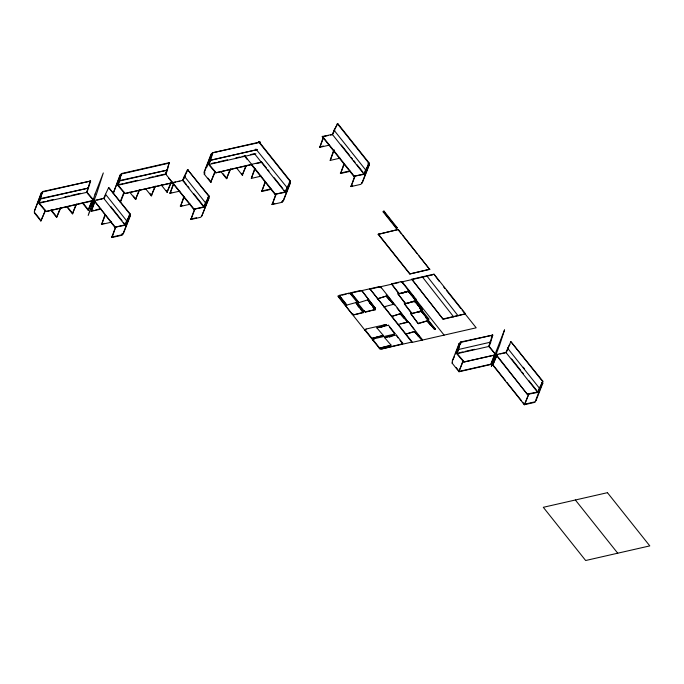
<?xml version="1.0" encoding="UTF-8"?>
<svg xmlns="http://www.w3.org/2000/svg" width="684" height="684" viewBox="0 0 684 684"><rect width="100%" height="100%" fill="white"/><g stroke="black" fill="none" stroke-linecap="round" stroke-linejoin="round"><path stroke-width="1.03" d="M42.596 192.785L41.468 193.042L34.405 211.142L34.38 212.878L40.852 221.009L45.435 210.381L40.852 221.009M215.289 171.65L210.715 182.286L204.242 174.155L204.268 172.419L211.322 154.319L212.459 154.062M494.746 354.885L491.018 364.452L458.998 371.754L452.107 363.093L452.372 360.767L459.195 343.265L459.725 344.351L459.084 343.548L461.153 343.077M42.511 191.554L39.253 203.191L87.039 192.29L90.63 181.021L42.511 191.554L38.783 203.259L45.879 211.561L104.199 198.249M88.475 186.706L90.297 180.662M117.665 185.278L121.393 173.574L169.179 162.681L167.375 170.077L119.264 180.619L117.665 185.278L124.762 193.581L175.617 182.081M119.589 180.978L121.393 173.574M167.358 168.726L169.179 162.681M252.097 164.553L215.742 172.838L208.637 164.536L212.373 152.831L260.159 141.939L260.484 142.289L212.373 152.831M255.867 153.806L209.116 164.468L210.561 160.261L257.312 149.599L210.569 160.236L212.698 153.19M489.864 341.897L490.659 342.162L489.214 346.369L457.194 353.671L458.639 349.464L490.667 342.137L492.796 335.092L460.452 342.034L456.724 353.739L463.82 362.041L497.901 354.346M458.648 349.438L460.452 342.034M490.642 340.777L492.471 334.741M45.879 211.561L93.819 200.224L86.723 191.922M86.569 192.366L88.176 187.715L88.501 188.066L40.707 198.984L40.382 198.608L88.501 188.066L87.697 187.818M105.507 194.256L103.737 198.343L124.881 224.908L126.651 220.812L105.516 194.23L108.688 187.561L130.293 214.058L125.155 225.25L114.809 227.233L93.819 200.224M119.58 181.003L118.135 185.202L165.921 174.309L167.375 170.111L119.58 181.003L119.264 180.627M124.762 193.581L183.047 180.26L186.347 184.406M165.896 173.095L167.05 169.735L165.767 173.454M208.637 164.536L210.244 159.876L210.569 160.236M215.742 172.838L261.604 161.971M463.82 362.041L506.365 352.328M542.874 381.219L537.462 392.069L505.904 352.414L510.854 341.641L542.874 381.219L537.744 392.411L527.398 394.394L488.889 345.993M40.45 196.744L41.57 193.888M50.796 210.091L56.627 217.418L60.354 207.85M60.833 207.739L56.627 217.418M66.57 206.5L72.401 213.818L76.129 204.251M72.401 213.818L76.599 204.14M82.345 202.9L88.168 210.227L91.904 200.66M88.168 210.227L92.374 200.549M94.64 201.37L91.22 211.33L101.027 209.099M91.22 211.33L94.948 201.763M120.82 174.95L121.248 175.497L120.136 174.796L113.287 193.162L120.341 175.061L121.478 174.805M111.133 221.787L111.441 222.18L101.634 224.412L105.054 214.451M101.634 224.412L105.37 214.844M120.11 202.071L123.838 192.503M120.581 201.968L124.308 192.392M111.74 237.109L115.844 226.584L112.056 237.502L111.74 237.109L121.547 234.868L121.855 235.262L122.983 233.928L130.037 215.828L129.293 214.887M129.678 192.11L135.509 199.437L139.237 189.861M135.509 199.437L139.707 189.759M145.453 188.519L151.275 195.838L155.012 186.27M151.275 195.838L155.482 186.159M161.219 184.919L167.05 192.238L170.778 182.671M167.05 192.238L171.257 182.568M179.875 191.101L170.068 193.333L173.488 183.372M170.068 193.333L173.796 183.765M190.289 204.183L180.482 206.423L183.902 196.462M180.482 206.423L184.21 196.855M206.602 167.546L207.714 164.69M208.133 196.898L208.885 197.83L201.823 215.93L200.703 217.273L190.896 219.504L194.692 208.586M190.896 219.504L195 208.979M210.715 182.286L214.819 171.761M220.658 171.368L226.489 178.695L230.217 169.119M226.489 178.695L230.688 169.016M236.433 167.777L242.256 175.095L245.992 165.528M242.256 175.095L246.462 165.417M254.756 168.426L251.336 178.387L261.143 176.147M251.336 178.387L255.064 168.82M271.557 189.237L261.75 191.469L265.17 181.508M261.75 191.469L265.486 181.901M281.97 202.319L281.663 201.925L282.783 200.583L283.407 200.908L290.469 182.808L289.178 182.637L290.153 182.885L283.099 200.976L281.97 202.319L272.172 204.559L275.96 193.64M272.172 204.559L276.276 194.034M329.585 145.085L319.779 147.325L323.199 137.364M319.779 147.325L323.506 137.758M333.612 150.446L330.192 160.407L339.999 158.175M330.192 160.407L334.296 149.882M350.413 171.257L340.615 173.488L344.026 163.527M340.615 173.488L344.343 163.921M368.266 163.963L369.009 164.904L361.956 183.004L360.836 184.338L351.029 186.578L354.816 175.66M351.029 186.578L355.133 176.053M366.102 171.18L367.214 168.324M368.009 163.177L369.326 164.835L362.272 182.927L361.639 182.611M358.57 302.756L367.616 299.917L375.285 309.553L365.487 311.784L363.956 310.844L350.61 294.077L349.079 293.137L339.281 295.368L342.308 299.814M339.64 296.813L338.811 297.386L339.64 296.813L346.788 305.44M348.917 293.564L349.079 293.137M350.439 294.505L350.61 294.077M369.54 302.773L374.764 308.544L375.422 308.39L362.392 291.393L360.87 290.452L351.063 292.684L354.09 297.13M383.117 211.86L384.006 211.117L397.199 227.695L396.968 228.285L396.31 228.439L383.117 211.86L384.006 211.117M351.063 292.684L358.732 302.328L351.422 294.12L353.808 297.318M378.175 234.338L398.268 229.499L429.714 269.428L409.742 273.985L378.175 234.338L398.268 229.499M360.699 290.88L360.87 290.452M338.982 296.959L352.012 313.965L353.534 314.905L363.341 312.665L355.834 302.602L346.95 305.013L339.281 295.368M362.392 291.393L374.097 306.74M353.534 314.905L363.503 312.237M462.102 310.117L476.192 327.807L412.05 342.428L369.856 288.793L412.221 342L380.15 349.31L337.793 296.104L339.863 295.633M362.982 311.229L363.803 310.647L362.982 311.229L360.425 308.467M363.956 310.844L365.316 312.22L375.285 309.553M396.31 228.439L397.199 227.695M365.316 312.22L365.487 311.784M370.925 304.397L367.616 299.917M379.5 286.981L379.663 286.553L381.193 287.494L394.386 304.072L383.758 306.885L385.716 306.441M381.022 287.921L381.193 287.494M366.068 329.03L365.017 330.304L366.068 329.03L386.041 324.481L386.477 325.028L381.484 326.995L386.477 325.028M374.764 308.544L375.584 307.962M386.409 296.018L377.363 298.857L386.409 296.018L393.727 304.218L395.249 305.158L408.28 322.164M391.47 283.869L398.977 293.932L408.023 291.093L415.333 299.293L415.992 299.147L402.799 282.569L401.269 281.628L391.47 283.869L399.14 293.504M381.646 326.567L376.85 327.867L383.279 335.365L371.498 338.443L380.21 336.451M373.849 338.811L372.806 340.085L373.849 338.811L394.061 334.202L394.942 333.356L388.469 325.225L376.85 327.867M383.117 335.793L383.279 335.365L373.652 338.212L373.917 339.187M393.557 304.645L389.889 300.071M401.106 282.056L401.269 281.628M381.886 325.815L386.041 324.481M397.891 293.787L405.398 303.858L414.444 301.02L421.763 309.219L422.421 309.065L409.22 292.495L407.698 291.555L397.891 293.787L405.569 303.431M402.628 282.996L402.799 282.569M395.087 305.586L395.249 305.158M389.264 336.767L394.095 335.228L393.83 334.254L394.258 334.801L384.63 337.648L391.06 345.138L379.278 348.216L387.024 346.455M388.298 325.652L388.469 325.225M409.742 273.985L429.826 269.145M384.63 337.648L396.25 334.998L402.722 343.129L401.85 343.975L381.698 348.96L381.27 348.412L391.06 345.138M411.785 279.234L443.181 319.308L465.556 313.819L433.998 274.164L411.785 279.234L443.181 319.308M386.263 346.446L381.27 348.412M407.698 291.555L402.628 293.103M408.023 291.093L402.919 292.863M400.473 313.682L391.428 316.521L400.473 313.682L407.792 321.882L409.314 322.822L422.344 339.828L421.686 339.982L414.367 331.774L414.538 331.347L421.848 339.546L422.507 339.401M404.321 303.713L411.828 313.776L420.874 310.938L428.184 319.137L428.842 318.992L415.65 302.413L414.128 301.473L404.321 303.713L411.99 313.349M394.061 334.202L393.898 334.63L394.942 333.356M397.814 324.549L408.442 321.736M394.095 335.228L394.258 334.801M411.332 295.573L411.503 295.146M396.25 334.998L398.028 337.87M407.792 321.882L407.621 322.309L403.953 317.735M422.131 277.259L422.302 276.832L453.697 316.914M413.957 301.909L414.128 301.473M414.444 301.02L408.357 303.055M413.247 297.651L415.171 299.72L415.333 299.293M415.992 299.147L415.171 299.72M410.751 313.631L418.257 323.703L427.303 320.864L434.614 329.064L435.272 328.918L422.079 312.34L420.549 311.4L410.751 313.631L418.257 323.703M409.314 322.822L413.769 329.055M401.85 343.975L401.679 344.403L402.722 343.129M417.762 305.492L417.924 305.064M433.998 274.164L439.128 281.252M420.549 311.4L418.42 312.272M420.874 310.938L418.736 311.904M419.677 307.569L421.592 309.647L421.763 309.219M421.592 309.647L422.421 309.065M417.847 335.827L418.018 335.399M426.106 317.496L428.022 319.573L428.184 319.137M428.022 319.573L428.842 318.992M421.686 339.982L421.848 339.546M435.272 328.918L434.443 329.491L430.783 324.917M434.443 329.491L434.614 329.064M458.16 315.888L426.773 275.814M454.338 356.834L452.372 360.767M455.459 353.961L459.186 344.394M463.367 360.861L458.793 371.489L490.813 364.196L494.541 354.628M458.998 371.754L462.897 360.964M491.856 336.767L491.292 337.186M541.514 383.04L542.934 382.912L536.111 400.422L534.76 402.354L524.32 404.731L492.762 365.085L497.183 354.492M492.762 365.085L496.806 355.449M524.32 404.731L528.741 394.138L528.424 393.745M528.741 394.138L524.637 404.663L522.661 402.183M104.011 198.685L105.618 194.983M114.809 227.233L125.343 224.814M185.133 176.558L184.364 176.233L182.577 180.345L203.729 206.91L209.142 196.06L187.536 169.564L184.364 176.233L205.499 202.823L209.142 196.06M184.347 176.258L184.817 176.173L182.859 180.687L183.047 180.26M183.398 179.439L184.817 176.173M168.674 178.156L193.657 209.236L204.191 206.816L193.615 193.538M205.653 202.336L204.003 207.252L193.657 209.236M251.259 164.553L274.934 194.29L285.459 191.871L284.151 190.22M289.956 181.183L258.39 141.537L258.843 141.46L290.409 181.106L284.997 191.956L254.747 153.968M274.934 194.29L285.271 192.307L290.409 181.106M285.271 192.307L287.229 187.784L255.876 149.026M337.708 123.488L332.296 134.338L363.854 173.984L365.624 169.897L334.074 130.225L337.708 123.488L369.266 163.134L364.136 174.326L353.79 176.31L322.224 136.663L332.757 134.244M332.963 133.773L334.143 131.054M333.117 133.431L334.177 130.977M353.79 176.31L364.324 173.89M495.832 354.748L496.02 354.312L527.398 394.394M506.177 352.764L507.75 349.139M126.66 220.795L130.293 214.058M185.27 175.215L187.989 169.495M369.266 163.134L365.624 169.897M539.231 387.973L507.682 348.31L509.956 344.428M418.42 323.276L427.303 320.864M414.538 331.347L405.492 334.185L414.367 331.774M42.836 191.913L90.63 181.021M121.718 173.933L169.504 163.031M41.014 202.344L45.17 201.395M47.247 200.916L53.48 199.497M64.903 196.898L69.058 195.949M71.136 195.47L80.49 193.341M118.854 184.595L123.009 183.645M125.087 183.175L137.552 180.328M148.984 177.729L153.139 176.78M155.217 176.31L164.562 174.172M211.912 163.382L216.067 162.433M218.145 161.963L227.498 159.825M235.809 157.936L239.964 156.987M242.042 156.508L245.154 155.798M250.353 154.618L254.508 153.669M113.287 193.162L113.758 193.05M319.471 146.932L323.387 146.034M204.242 174.155L204.713 174.044L204.738 172.308L204.063 172.154L211.117 154.054L212.228 154.755L211.801 154.208M256.252 163.604L261.45 162.416M91.887 210.715L93.845 210.27M95.811 209.817L99.736 208.928M169.752 192.939L171.718 192.495M129.721 215.434L129.062 215.58L130.353 215.751L123.291 233.851L122.008 233.68M180.174 206.029L182.132 205.576M101.326 224.019L104.267 223.352M368.702 164.511L368.043 164.664L369.326 164.835M261.442 191.075L270.266 189.066M340.299 173.103L348.147 171.308M201.823 215.93L209.193 197.762L207.91 197.59M190.588 219.111L196.47 217.768M112.056 237.502L121.855 235.262M271.856 204.165L274.797 203.49M350.712 186.185L352.679 185.74M341.932 295.155L346.07 294.214M348.139 293.744L379.663 286.553M369.693 289.221L398.661 282.612M432.801 274.831L401.764 281.911L414.504 297.916M350.764 294.274L351.422 294.12M400.756 323.874L407.621 322.309M443.352 318.881L465.556 313.819M389.307 336.973L391.239 336.528M460.777 342.393L492.796 335.092M459.742 343.761L460.4 343.607M459.742 344.377L460.221 344.266M458.938 352.824L463.068 351.884M465.137 351.414L474.431 349.293M452.107 363.093L452.586 362.99M541.822 383.433L542.822 383.202L542.515 382.809L535.794 400.029L536.111 400.422M524.329 404.27L534.443 401.961L534.76 402.354M322.224 136.663L328.568 135.449M330.5 135.073L332.569 134.68M177.686 181.679L179.858 181.269M96.769 200.079L102.01 199.07M286.767 187.869L287.229 187.784M507.673 348.327L508.135 348.242M499.97 353.953L505.177 352.953M527.586 393.958L537.932 391.975M334.074 130.225L334.844 130.541M205.508 202.797L205.961 202.729M352.174 313.537L353.696 314.478M371.096 303.961L374.926 308.116M363.144 310.801L355.834 302.602M339.469 297.241L342.026 300.002M490.667 342.137L490.342 341.786L488.735 346.437L495.122 353.927M427.132 321.292L430.612 325.345M386.246 296.446L389.726 300.498M400.311 314.11L403.791 318.163M357.057 304.645L359.143 307.082M456.878 353.295L463.974 361.597M208.791 164.092L215.896 172.394M165.605 173.941L193.846 208.808M117.81 184.834L124.915 193.136M87.219 193.119L93.665 200.668M38.937 202.815L46.033 211.117M337.246 123.556L368.813 163.202M510.854 341.641L542.421 381.287M523.26 367.24L524.577 368.89M341.307 144.982L349.857 155.721M351.174 157.371L352.482 159.021M353.799 160.68L355.116 162.33M357.091 164.81L363.007 172.24M511.632 358.938L520.832 370.497M522.149 372.156L523.465 373.806M528.723 380.415L536.615 390.325M383.767 211.715L387.067 215.853M388.392 217.512L389.709 219.171M391.026 220.829L392.351 222.488M393.668 224.147L394.984 225.797M398.156 229.781L401.44 233.911M402.756 235.561L417.223 253.738M418.54 255.388L429.714 269.428M443.694 286.989L445.01 288.639M446.327 290.29L460.794 308.458M383.348 211.27L396.54 227.84M322.412 136.227L353.979 175.873M493.079 365.017L505.57 380.706M506.887 382.356L521.353 400.533M378.286 234.048L409.853 273.694M415.658 299.37L444.121 335.117M575.372 499.995L617.729 553.202M416.317 302.037L417.633 303.696M418.95 305.355L422.25 309.493M419.437 307.817L423.396 312.793M427.355 317.761L428.68 319.419M425.867 317.744L427.184 319.402M428.509 321.053L435.101 329.346M456.228 367.564L458.049 369.856M386.298 294.556L387.623 296.215M388.939 297.865L390.256 299.524M391.581 301.182L393.557 303.67M397.062 308.074L406.296 319.676M418.386 334.852L419.702 336.511M421.019 338.17L422.344 339.828M261.792 162.134L266.392 167.913M267.709 169.572L269.026 171.222M274.284 177.831L282.834 188.57M389.598 327.277L394.779 333.783M399.969 340.307L402.56 343.565M372.566 306.765L375.123 309.98M385.879 324.909L386.315 325.456M244.872 155.858L275.113 193.854M244.684 156.294L247.309 159.594M357.587 305.44L358.861 307.048M360.143 308.655L363.341 312.665M373.652 338.212L374.088 338.76M381.433 347.985L381.869 348.532M343.59 301.422L344.864 303.029M241.435 173.36L242.734 174.984M365.188 329.876L371.66 338.016M372.968 339.657L379.44 347.788M223.069 173.702L226.96 178.584M207.953 178.114L211.185 182.183M187.536 169.564L208.68 196.128M187.672 186.065L188.989 187.732M166.229 190.511L167.52 192.136M149.805 193.29L151.754 195.727M133.389 196.069L135.979 199.326M108.688 187.561L129.84 214.126M110.808 206.551L122.043 220.667M123.359 222.326L124.685 223.984M93.853 200.241L114.998 226.797M83.465 203.61L88.646 210.116M67.041 206.388L72.872 213.716M41.938 192.939L42.374 193.478M41.895 193.589L41.254 192.785L34.405 211.142M51.274 209.988L56.447 216.495M34.85 212.767L40.031 219.273M95.05 194.102L88.193 215.443L96.453 194.273L103.301 172.932L95.05 194.102M496.302 351.029L491.351 366.436L499.619 345.232L504.57 329.816L496.302 351.029M172.701 182.243L172.548 182.688L172.701 182.243M607.443 492.677L543.301 507.306L585.658 560.512L649.8 545.892L607.443 492.677"/></g></svg>
